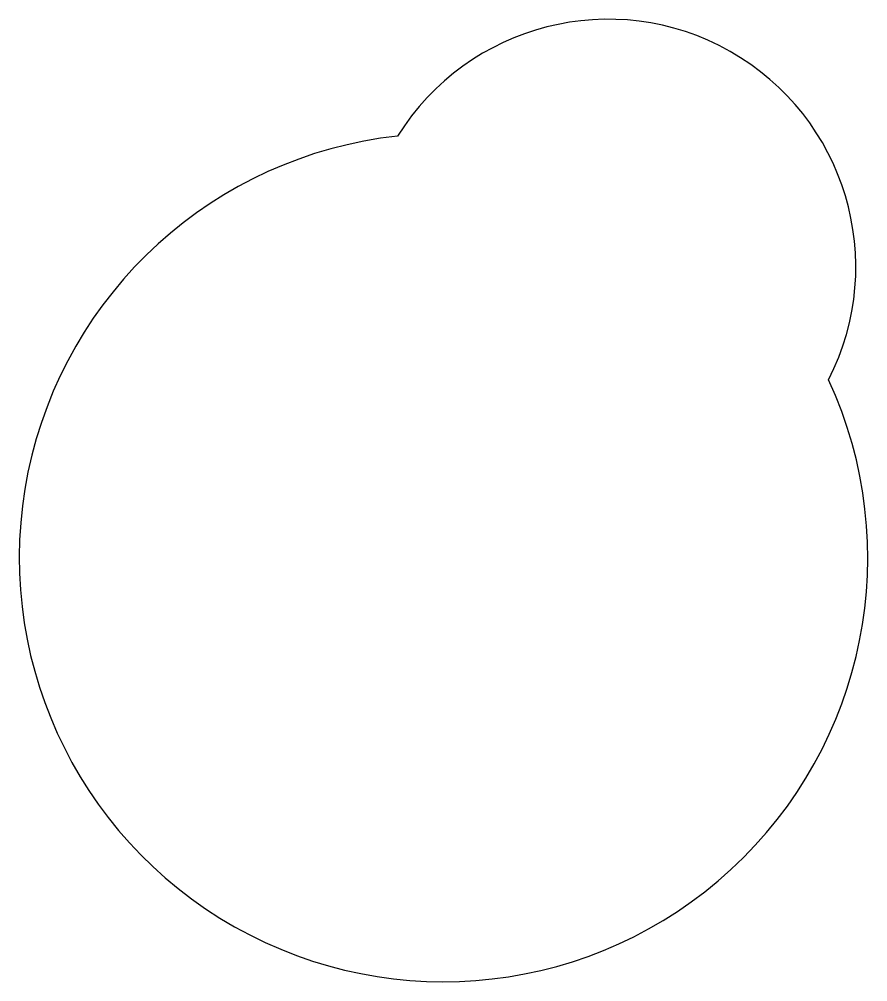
# Model space of a CAD drawing. Header units: millimetres. Extents: x 11 to 414, y -130 to 327.
import ezdxf

# ---------------------------------------------------------------- set-up
doc = ezdxf.new("R2010")
doc.units = ezdxf.units.MM

msp = doc.modelspace()

# ---------------------------------------------------------------- linework, layer by layer
for centre, radius, start, end in [((290.47, 209.23), 117.59, 332.8946, 148.1206), ((212.38, 71.16), 201.35, 96.2042, 24.811)]:
    msp.add_arc(centre, radius, start, end)

doc.saveas('drawing.dxf')
